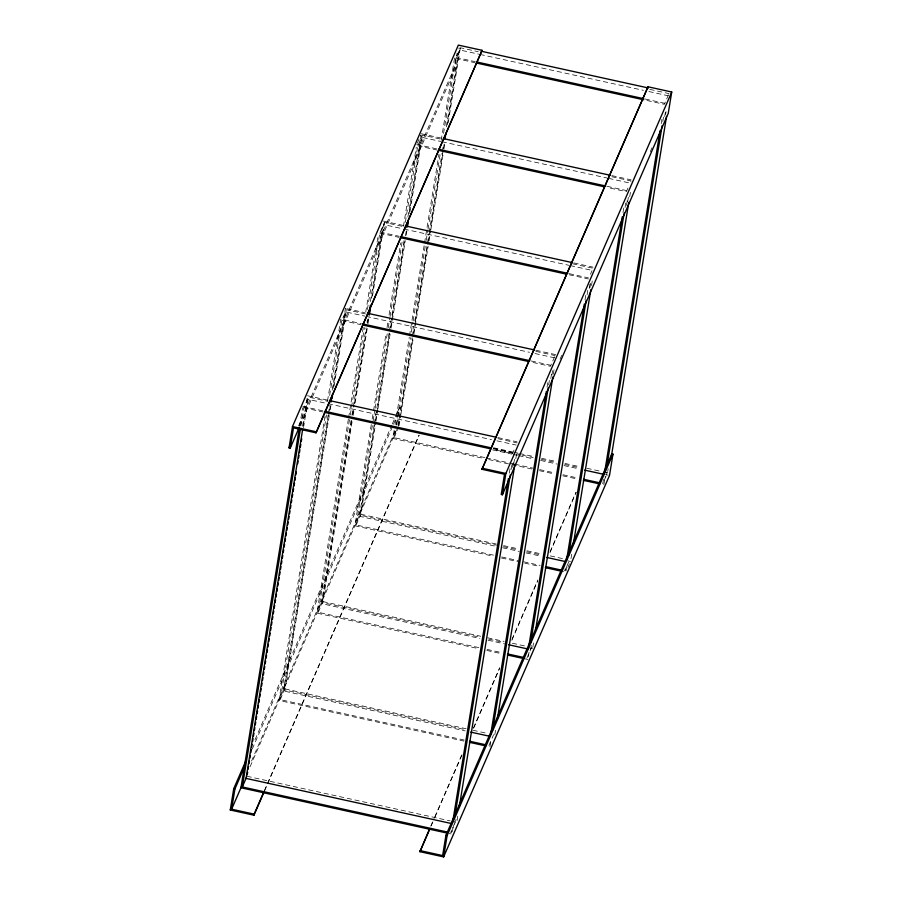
<?xml version="1.0" encoding="UTF-8"?>
<svg xmlns="http://www.w3.org/2000/svg" width="902" height="902" viewBox="0 0 902 902"><rect width="100%" height="100%" fill="white"/><g stroke="black" fill="none" stroke-linecap="round" stroke-linejoin="round"><path stroke-width="0.68" stroke-dasharray="4.51 3.38" d="M299.667 425.857L302.598 407.839M300.907 425.834L303.827 407.772L308.495 397.06L327.708 401.289M302.531 426.24L307.03 398.504M303.275 425.597L307.559 399.203L326.772 403.431M303.534 427.616L308.495 397.06M325.036 416.183L278.921 700.437L463.899 741.094M327.516 400.928L340.787 319.116L361.341 323.638M464.203 740.057L280.274 699.636L326.479 414.897M329.636 395.448L341.802 320.447L346.458 309.736L365.682 313.952M328.125 415.179L283.578 689.726L465.815 729.774M328.351 413.792L329.704 405.472M332.173 390.216L345.443 308.405L343.899 311.979M329.298 411.876L284.006 691.056L465.184 730.891M329.523 410.489L330.651 403.544M333.131 388.266L345.534 311.878L364.746 316.095M280.274 699.636L284.931 688.914L329.331 415.292M330.233 409.733L331.135 404.186M334.067 386.124L346.458 309.736M348.386 418.99L316.884 613.112L478.567 648.651M348.612 417.603L363.235 327.471M365.716 312.216L378.31 234.565M478.849 647.602L318.248 612.3L350.021 416.465M350.247 415.078L364.453 327.573M367.373 309.51L379.776 233.122L384.432 222.411L403.645 226.627M351.025 420.749L321.552 602.389L480.495 637.331M351.927 415.202L353.043 408.268M353.268 406.881L366.099 327.843M367.001 322.307L367.441 319.533M370.372 301.505L382.967 223.854M351.724 420.388L321.969 603.731L479.83 638.424M352.626 414.83L354.204 405.111M354.43 403.724L366.595 328.723M367.497 323.164L368.399 317.605M371.556 298.167L383.497 224.553L402.72 228.77M318.248 612.3L322.905 601.589L352.208 421.031M353.11 415.472L354.238 408.527M355.14 402.968L367.757 325.194M367.982 323.795L369.335 315.463M372.492 296.025L384.432 222.411M371.286 424.56L354.858 525.787L493.247 556.196M372.188 419.013L373.304 412.079M373.529 410.692L386.135 333.041M387.037 327.494L388.153 320.571M389.055 315.023L400.759 242.92M403.453 226.278L416.284 147.24M493.484 555.147L356.222 524.975L372.898 422.192M373.124 420.806L374.928 409.7M375.153 408.302L387.319 333.3M388.221 327.742L389.799 318.023M390.025 316.636L402.416 240.248M405.348 222.185L417.75 145.797L422.407 135.075L441.619 139.303M374.138 424.943L359.515 515.065L496.54 545.18M374.364 423.557L389.213 332.037M389.438 330.651L404.062 240.518M407.896 216.954L421.166 135.142M375.266 421.956L359.943 516.406L495.829 546.274M375.491 420.569L389.698 333.063M390.6 327.505L392.178 317.786M392.404 316.399L405.246 237.226M405.472 235.839L406.374 230.281M409.08 213.616L421.471 137.217L440.683 141.445M356.222 524.975L360.879 514.264L375.751 422.587M375.976 421.2L377.78 410.094M378.006 408.707L390.848 329.534M391.073 328.148L405.28 240.642M406.182 235.084L407.073 229.525M410.004 211.474L422.407 135.075M394.185 430.141L392.832 438.451L483.258 458.329M395.076 424.594L396.203 417.66M396.429 416.273L409.26 337.235M409.485 335.848L424.335 244.329M424.549 242.942L438.958 154.208M441.202 140.34L454.698 57.142M484.78 457.562L394.185 437.65L395.989 426.545M396.215 425.146L410.421 337.641M411.312 332.094L412.89 322.364M413.116 320.977L425.969 241.804M426.195 240.417L427.773 230.698M427.999 229.311L440.616 151.525M443.547 133.473L455.713 58.461L460.37 47.75L478.218 51.673M396.779 424.549L399.586 407.242L400.77 407.501L397.974 413.95M298.562 425.947L454.89 66.398L457.055 53.094M397.929 425.045L412.113 337.607M412.338 336.22L413.917 326.524M414.819 320.977L428.991 233.618M429.217 232.231L442.036 153.193M442.262 151.807L443.389 144.872M446.31 126.844L459.141 47.772M398.368 426.296L412.564 338.802M413.466 333.244L415.044 323.514M415.27 322.127L428.112 242.954M428.337 241.567L443.22 149.901M443.446 148.514L444.573 141.569M447.268 124.893L459.445 49.892L478.658 54.12M399.079 425.552L400.646 415.822M400.871 414.435L413.725 335.262M413.95 333.875L428.146 246.37M429.048 240.811L430.626 231.092M430.852 229.706L443.694 150.533M443.919 149.146L445.047 142.2M448.204 122.751L460.37 47.75M451.395 830.043L450.944 832.817L456.051 819.32M509.314 473.076L510.216 467.529M453.086 827.213L451.958 834.147L449.219 833.538M511.13 469.468L512.032 463.921M454.676 824.248L455.127 821.474M512.595 467.281L513.723 460.336M513.745 463.752L514.647 458.193M457.066 820.651L457.968 815.115M515.786 458.757L516.914 451.823M547.063 387.138L548.19 380.193M489.933 746.822L491.049 739.888M548.653 384.917L549.769 377.983M550.784 378.569L551.686 373.011M551.945 375.04L552.847 369.482M494.815 734.713L495.717 729.166M553.309 374.195L554.437 367.272M585.026 299.814L585.928 294.255M528.346 656.712L529.248 651.165M587.067 294.819L587.969 289.271M530.613 649.598L531.289 645.426M589.209 288.46L589.885 284.299M589.919 287.715L591.047 280.77M532.778 647.388L533.905 640.454M591.509 285.483L592.625 278.549M565.306 568.057L564.855 570.842L569.512 560.119M623 212.489L623.902 206.93M566.772 566.614L565.87 572.161L563.13 571.564M625.041 207.483L625.943 201.947M626.507 205.306L627.634 198.361M627.657 201.777L628.559 196.219M570.977 558.676L571.879 553.129M629.697 196.771L630.599 191.224M603.506 479.345L602.829 483.506L607.486 472.795L603.37 471.893M661.2 123.766L662.102 118.218M603.844 484.836L605.186 476.515M662.79 121.544L663.692 115.997M606.55 474.937L607.001 472.163M664.695 116.584L665.597 111.036M607.711 471.408L608.162 468.634M665.631 114.441L666.082 111.668M417.254 143.283L420.873 134.939M299.746 426.206L456.074 66.658L454.89 66.398M255.018 739.73L391.739 425.282M392.302 423.996L396.226 414.976M396.79 413.691L399.586 407.242M252.278 749.01L392.934 425.541M393.486 424.256L397.41 415.236M251.568 761.029L395.572 429.837M250.125 766.666L396.925 429.025M394.185 437.65L397.816 429.318M264.241 790.953L418.889 435.271M264.624 790.727L419.283 435.046M514.027 450.064L512.471 453.638L493.259 449.41M554.583 356.786L550.445 366.302L529.846 361.781M590.483 274.219L592.039 270.645M627.939 188.078L626.383 191.652L607.17 187.424M668.495 94.8L664.357 104.328L645.133 100.099M560.063 359.188L561.743 355.32M650.274 151.705L651.954 147.838M430.761 826.142L434.121 818.407M434.685 817.122L462.14 753.971M473.347 728.196L499.685 667.627M512.009 639.281L537.784 579.997M550.119 551.652L575.893 492.368M431.145 825.916L432.825 822.049M435.068 816.896L462.523 753.745M473.73 727.97L499.505 668.698M511.84 640.341L537.615 581.068M549.938 552.712L576.277 492.142M488.918 745.492L493.574 734.78M526.881 658.167L531.549 647.444M567.944 567.403L569.489 563.829M649.801 89.388L669.013 93.616M480.033 54.424L643.374 90.324M648.865 91.53L668.078 95.759M456.074 57.446L475.253 61.663M645.156 99.006L665.71 103.516M455.713 58.461L474.937 62.689M421.392 133.755L441.946 138.265M611.849 175.619L631.028 179.836M611.827 176.713L631.039 180.941L630.115 183.083L608.151 178.258M442.059 141.749L606.775 177.953M416.735 144.467L437.29 148.988M607.193 186.331L626.371 190.547M417.75 145.797L436.963 150.014M383.418 221.08L403.972 225.601M573.875 262.944L593.054 267.161M572.477 263.745L593.076 268.266M404.085 229.074L568.801 265.278M570.177 265.583L592.14 270.408M380.137 232.096L399.315 236.313M569.218 273.656L588.397 277.872M379.776 233.122L398.988 237.35M569.196 274.76L588.408 278.977M346.819 308.709L364.633 312.622M535.901 350.269L556.455 354.79M535.878 351.363L555.102 355.591M366.122 316.399L529.463 352.31M534.954 353.516L554.166 357.733M531.244 360.98L550.434 365.197M341.802 320.447L361.014 324.675M307.481 395.73L328.035 400.251M497.938 437.594L517.117 441.811M497.915 438.699L517.128 442.916M328.148 403.724L491.489 439.635M496.979 440.841L516.192 445.058M493.563 447.753L512.776 451.981M514.151 452.274L518.267 453.187M519.642 453.48L533.364 456.502M541.606 458.317L556.703 461.632M564.934 463.448L580.031 466.762M586.898 468.273L601.995 471.588M302.824 406.452L323.367 410.962M493.27 448.317L512.46 452.533M493.405 448.824L515.324 453.638M516.699 453.943L520.804 454.845M522.179 455.149L533.138 457.562M541.358 459.366L556.433 462.681M564.652 464.485L579.727 467.8M303.827 407.772L323.051 412M605.558 474.576L608.196 475.162M492.627 449.895L511.84 454.123M513.215 454.428L517.331 455.33M518.706 455.634L533.804 458.949M540.67 460.46L557.143 464.079M563.998 465.59L579.107 468.905M486.155 457.866L508.119 462.692M509.495 462.997L513.61 463.899M514.974 464.203L532.823 468.127M539.689 469.626L554.786 472.952M563.017 474.756L578.126 478.083M488.749 459.535L510.667 464.361M512.043 464.654L532.586 469.175M539.441 470.686L554.516 473.99M562.735 475.805L577.81 479.109M360.879 514.264L496.765 544.131M503.632 545.642L518.729 548.957M526.96 550.772L542.068 554.087M550.299 555.903L564.021 558.913M503.384 546.691L518.458 550.006M526.678 551.81L541.752 555.125M567.786 560.841L570.526 561.45M502.696 547.785L519.169 551.404M526.035 552.915L541.132 556.23M501.715 556.962L518.188 560.582M523.679 561.788L540.151 565.407M501.467 558.011L517.917 561.619M524.761 563.13L539.836 566.445M322.905 601.589L480.755 636.282M487.621 637.793L504.094 641.412M512.325 643.227L524.682 645.945M488.715 639.135L503.778 642.449M529.812 648.177L532.552 648.775M488.061 640.24L504.534 643.859M487.08 649.417L502.177 652.732M486.787 650.455L501.862 653.77M525.156 658.888L527.895 659.486M284.931 688.914L466.12 728.737M472.986 730.248L488.083 733.574M246.968 776.25L450.109 820.899M451.485 821.203L455.6 822.105"/><path stroke-width="1.35" d="M264.06 792.012L253.981 815.205L230.269 809.996L233.731 788.698L246.054 760.341M289.035 447.854L292.485 426.556L458.351 45.1L482.063 50.309L316.027 432.825L293.5 427.875L290.218 448.114L289.035 447.854L290.151 445.284M263.677 792.238L254.15 814.145L231.634 809.195L234.915 788.957L244.994 765.764M299.216 428.63L240.947 787.762L446.479 832.941M448.204 832.219L242.311 786.961L300.456 428.608M302.598 429.758L246.032 778.392L451.925 823.639M247.193 774.852L247.644 772.078M248.095 769.305L248.546 766.52M248.997 763.746L249.448 760.961M249.899 758.187L250.35 755.414M250.801 752.629L251.252 749.855M251.692 747.082L252.143 744.297M252.594 741.523L253.045 738.738M253.496 735.964L253.947 733.191M254.398 730.406L254.849 727.632M255.3 724.858L255.751 722.074M256.202 719.3L256.653 716.515M257.104 713.741L257.555 710.968M258.006 708.183L258.457 705.409M258.908 702.624L259.359 699.851M259.81 697.077L260.261 694.292M260.712 691.518L261.163 688.745M261.614 685.96L262.065 683.186M262.516 680.401L262.967 677.627M263.418 674.854L263.869 672.069M264.32 669.295L264.771 666.522M265.222 663.737L265.673 660.963M266.124 658.178L266.575 655.404M267.026 652.631L267.477 649.846M267.928 647.072L268.379 644.299M268.83 641.514L269.281 638.74M269.732 635.955L270.183 633.181M270.634 630.408L271.074 627.623M271.525 624.849L271.976 622.076M272.427 619.291L272.878 616.517M273.329 613.732L273.78 610.958M274.231 608.185L274.682 605.4M275.133 602.626L275.584 599.853M276.035 597.068L276.486 594.294M276.937 591.509L277.388 588.735M277.839 585.962L278.29 583.177M278.741 580.403L279.192 577.618M279.643 574.845L280.094 572.071M280.545 569.286L280.996 566.512M281.447 563.739L281.898 560.954M282.349 558.18L282.8 555.395M283.251 552.622L283.702 549.848M284.153 547.063L284.604 544.289M285.055 541.516L285.506 538.731M285.957 535.957L286.408 533.172M286.859 530.399L287.31 527.625M287.761 524.84L288.212 522.066M288.663 519.293L289.114 516.508M289.565 513.734L290.016 510.949M290.467 508.176L290.906 505.402M291.357 502.617L291.808 499.843M292.259 497.07L292.71 494.285M293.161 491.511L293.612 488.726M294.063 485.952L294.514 483.179M294.965 480.394L295.416 477.62M295.867 474.847L296.318 472.062M297.671 463.729L298.122 460.956M298.573 458.171L299.024 455.397M299.475 452.612L299.926 449.839M300.377 447.065L300.828 444.28M301.279 441.506L301.73 438.733M253.981 815.205L254.15 814.145M316.027 432.825L482.063 50.309M330.876 402.157L332.004 395.211M332.037 398.628L332.488 395.843M368.85 314.832L370.429 305.113M369.786 312.69L370.237 309.905M406.825 227.507L407.952 220.562M407.749 225.365L408.2 222.58M445.024 138.784L445.915 133.237M420.118 850.62L442.634 855.57L445.926 835.342L611.782 453.886L612.965 454.146L609.515 475.444L443.649 856.9L419.937 851.691L429.645 828.712M481.984 469.311L648.019 86.795L671.731 92.004L668.269 113.302L502.414 494.758L501.23 494.499L504.511 474.26L481.984 469.311L648.019 86.795M443.649 856.9L447.11 835.602L612.965 454.146M502.414 494.758L505.864 473.46L671.731 92.004M452.748 821.711L508.412 478.635M454.879 816.118L510.228 475.016M459.31 806.794L514.884 464.305M490.722 734.375L546.386 391.31M492.627 730.18L548.202 387.691M497.284 719.458L552.858 376.968M528.685 647.05L584.349 303.985M530.601 642.855L586.165 300.366M535.709 629.359L590.833 289.643M566.659 559.725L622.324 216.649M568.564 555.519L624.139 213.03M573.458 543.421L628.795 202.319M604.633 472.4L660.072 130.711M606.99 465.421L662.113 125.705M611.342 456.581L666.544 116.381M290.218 448.114L299.182 427.492M230.269 809.996L231.397 807.425M231.634 809.195L242.277 784.706M242.311 786.961L246.449 777.434M419.937 851.691L430.028 828.487M481.285 51.245L648.448 87.99M476.628 61.956L643.791 98.701M476.301 62.993L643.769 99.795M443.31 138.57L610.474 175.315M438.654 149.281L605.817 186.026M438.338 150.318L604.419 186.827M405.348 225.895L572.511 262.64M400.68 236.617L567.843 273.351M400.364 237.643L566.445 274.152M367.373 313.231L534.536 349.965M362.717 323.942L529.88 360.687M362.39 324.968L528.482 361.476M329.399 400.556L496.562 437.301M324.743 411.267L490.53 447.708M324.416 412.304L490.508 448.801M584.597 470.111L603.81 474.339M583.605 479.289L600.078 482.908M583.29 480.315L599.729 483.934M292.485 426.556L316.196 431.765M482.164 468.239L505.864 473.46M546.623 557.436L564.46 561.36M545.642 566.614L562.115 570.233M545.315 567.651L561.754 571.259M508.649 644.761L527.873 648.989M507.668 653.939L524.141 657.558M507.341 654.976L523.791 658.584M470.675 732.097L489.899 736.314M469.694 741.264L486.167 744.883M469.378 742.301L485.817 745.909M233.731 788.698L234.915 788.957M445.926 835.342L447.11 835.602"/></g></svg>
